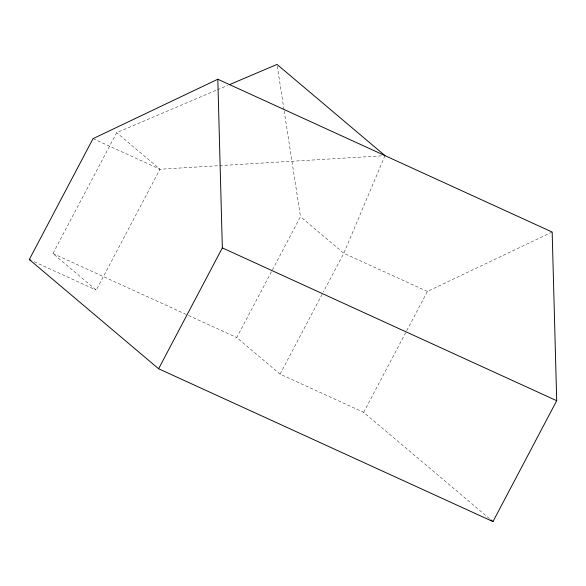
<?xml version="1.0" encoding="UTF-8"?>
<svg xmlns="http://www.w3.org/2000/svg" width="586" height="586" viewBox="0 0 586 586"><rect width="100%" height="100%" fill="white"/><g stroke="black" fill="none" stroke-linecap="round" stroke-linejoin="round"><path stroke-width="0.44" stroke-dasharray="2.93 2.2" d="M384.995 155.634L343.799 253.262L323.406 291.938M381.347 155.854L159.978 169.244L96.251 290.114L52.93 253.518L116.658 132.648L216.564 90.134M489.478 518.632L363.664 412.339L280.071 374.132L236.751 337.536L300.479 216.666L284.093 110.358M280.071 374.132L322.981 292.744M363.664 412.339L427.384 291.469L552.173 232.049M217.406 89.783L227.478 85.49M93.028 138.648L159.978 169.244L116.658 132.648M427.384 291.469L343.799 253.262L300.479 216.666M52.93 253.518L187.674 315.107M188.509 315.488L236.751 337.536M34.259 261.781L96.251 290.114M277.295 66.218L283.961 109.457"/><path stroke-width="0.88" d="M29.3 259.517L93.028 138.648L217.809 79.227L552.173 232.049L556.7 400.714L492.973 521.584L158.616 368.762L29.3 259.517L30.955 260.272M158.616 368.762L222.336 247.893L217.809 79.227M229.163 84.78L277.017 64.416L384.995 155.634M222.336 247.893L556.7 400.714M490.878 519.811L492.973 521.584"/></g></svg>
